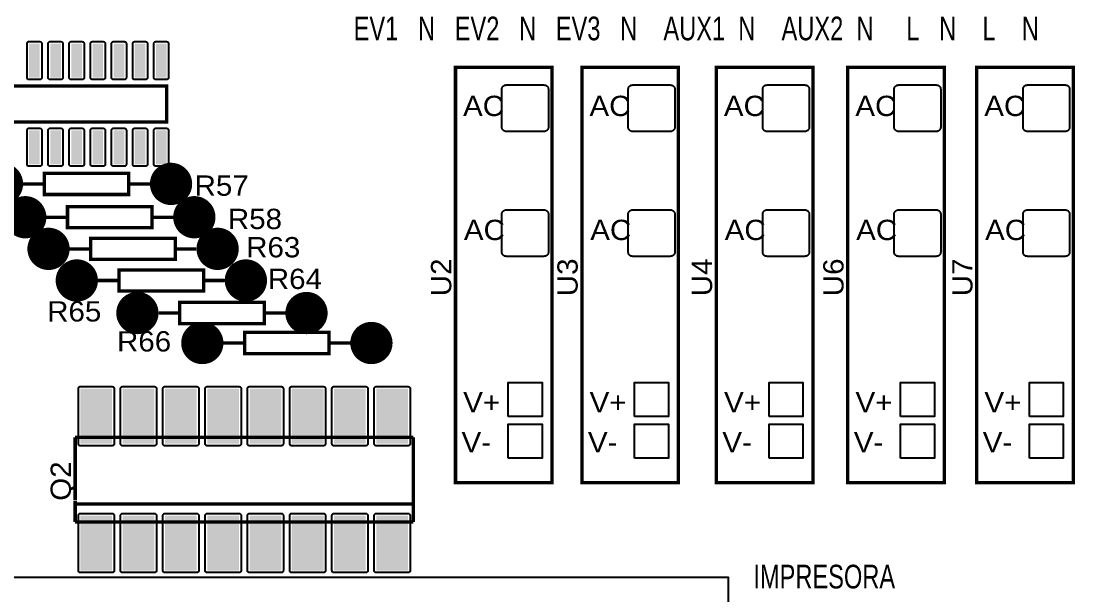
# Model space of a CAD drawing. Header units: inches. Extents: x 18.7 to 39.4, y 4.3 to 20.5.
# Drawn here: x 26.794 to 30.085, y 12.156 to 13.948 of the extents above; entities that cross this region are included whole.
import ezdxf

# ---------------------------------------------------------------- set-up
doc = ezdxf.new("R2010")
doc.units = ezdxf.units.IN
doc.header["$MEASUREMENT"] = 0
doc.styles.get("Standard").update_dxf_attribs({"font": 'arial.ttf'})

# ---------------------------------------------------------------- blocks, each defined once
blk = doc.blocks.new('RPAD')
blk.add_trace([(-0.5, -0.5), (-0.5, 0.5), (0.5, -0.5), (0.5, 0.5)])
blk = doc.blocks.new('EPAD')
at = {"const_width": 0.5}
blk.add_lwpolyline([(-0.25, 0, 1), (0.25, 0, 1)], format="xyb", close=True, dxfattribs=at)
blk = doc.blocks.new('NextionControlV4')
for points in [[(44.5568, 16.2564), (44.5818, 16.2564), (44.5828, 16.2563), (44.5837, 16.256), (44.5846, 16.2555), (44.5853, 16.2549), (44.5859, 16.2542), (44.5864, 16.2533), (44.5867, 16.2524), (44.5868, 16.2514), (44.5868, 16.1714), (44.5867, 16.1704), (44.5864, 16.1694), (44.5859, 16.1686), (44.5853, 16.1678), (44.5846, 16.1672), (44.5837, 16.1668), (44.5828, 16.1665), (44.5818, 16.1664), (44.5568, 16.1664), (44.5557, 16.1665), (44.5548, 16.1668), (44.5539, 16.1672), (44.5532, 16.1678), (44.5526, 16.1686), (44.5522, 16.1694), (44.5519, 16.1704), (44.5518, 16.1714), (44.5518, 16.2514), (44.5519, 16.2524), (44.5522, 16.2533), (44.5526, 16.2542), (44.5532, 16.2549), (44.5539, 16.2555), (44.5548, 16.256), (44.5557, 16.2563), (44.5568, 16.2564)], [(44.6068, 16.2564), (44.6318, 16.2564), (44.6328, 16.2563), (44.6337, 16.256), (44.6346, 16.2555), (44.6353, 16.2549), (44.6359, 16.2542), (44.6364, 16.2533), (44.6367, 16.2524), (44.6368, 16.2514), (44.6368, 16.1714), (44.6367, 16.1704), (44.6364, 16.1694), (44.6359, 16.1686), (44.6353, 16.1678), (44.6346, 16.1672), (44.6337, 16.1668), (44.6328, 16.1665), (44.6318, 16.1664), (44.6068, 16.1664), (44.6057, 16.1665), (44.6048, 16.1668), (44.6039, 16.1672), (44.6032, 16.1678), (44.6026, 16.1686), (44.6022, 16.1694), (44.6019, 16.1704), (44.6018, 16.1714), (44.6018, 16.2514), (44.6019, 16.2524), (44.6022, 16.2533), (44.6026, 16.2542), (44.6032, 16.2549), (44.6039, 16.2555), (44.6048, 16.256), (44.6057, 16.2563), (44.6068, 16.2564)], [(44.6568, 16.2564), (44.6818, 16.2564), (44.6828, 16.2563), (44.6837, 16.256), (44.6846, 16.2555), (44.6853, 16.2549), (44.6859, 16.2542), (44.6864, 16.2533), (44.6867, 16.2524), (44.6868, 16.2514), (44.6868, 16.1714), (44.6867, 16.1704), (44.6864, 16.1694), (44.6859, 16.1686), (44.6853, 16.1678), (44.6846, 16.1672), (44.6837, 16.1668), (44.6828, 16.1665), (44.6818, 16.1664), (44.6568, 16.1664), (44.6557, 16.1665), (44.6548, 16.1668), (44.6539, 16.1672), (44.6532, 16.1678), (44.6526, 16.1686), (44.6522, 16.1694), (44.6519, 16.1704), (44.6518, 16.1714), (44.6518, 16.2514), (44.6519, 16.2524), (44.6522, 16.2533), (44.6526, 16.2542), (44.6532, 16.2549), (44.6539, 16.2555), (44.6548, 16.256), (44.6557, 16.2563), (44.6568, 16.2564)], [(44.7068, 16.2564), (44.7318, 16.2564), (44.7328, 16.2563), (44.7337, 16.256), (44.7346, 16.2555), (44.7353, 16.2549), (44.7359, 16.2542), (44.7364, 16.2533), (44.7367, 16.2524), (44.7368, 16.2514), (44.7368, 16.1714), (44.7367, 16.1704), (44.7364, 16.1694), (44.7359, 16.1686), (44.7353, 16.1678), (44.7346, 16.1672), (44.7337, 16.1668), (44.7328, 16.1665), (44.7318, 16.1664), (44.7068, 16.1664), (44.7057, 16.1665), (44.7048, 16.1668), (44.7039, 16.1672), (44.7032, 16.1678), (44.7026, 16.1686), (44.7022, 16.1694), (44.7019, 16.1704), (44.7018, 16.1714), (44.7018, 16.2514), (44.7019, 16.2524), (44.7022, 16.2533), (44.7026, 16.2542), (44.7032, 16.2549), (44.7039, 16.2555), (44.7048, 16.256), (44.7057, 16.2563), (44.7068, 16.2564)], [(44.7568, 16.2564), (44.7818, 16.2564), (44.7828, 16.2563), (44.7837, 16.256), (44.7846, 16.2555), (44.7853, 16.2549), (44.7859, 16.2542), (44.7864, 16.2533), (44.7867, 16.2524), (44.7868, 16.2514), (44.7868, 16.1714), (44.7867, 16.1704), (44.7864, 16.1694), (44.7859, 16.1686), (44.7853, 16.1678), (44.7846, 16.1672), (44.7837, 16.1668), (44.7828, 16.1665), (44.7818, 16.1664), (44.7568, 16.1664), (44.7557, 16.1665), (44.7548, 16.1668), (44.7539, 16.1672), (44.7532, 16.1678), (44.7526, 16.1686), (44.7522, 16.1694), (44.7519, 16.1704), (44.7518, 16.1714), (44.7518, 16.2514), (44.7519, 16.2524), (44.7522, 16.2533), (44.7526, 16.2542), (44.7532, 16.2549), (44.7539, 16.2555), (44.7548, 16.256), (44.7557, 16.2563), (44.7568, 16.2564)], [(44.8068, 16.2564), (44.8318, 16.2564), (44.8328, 16.2563), (44.8337, 16.256), (44.8346, 16.2555), (44.8353, 16.2549), (44.8359, 16.2542), (44.8364, 16.2533), (44.8367, 16.2524), (44.8368, 16.2514), (44.8368, 16.1714), (44.8367, 16.1704), (44.8364, 16.1694), (44.8359, 16.1686), (44.8353, 16.1678), (44.8346, 16.1672), (44.8337, 16.1668), (44.8328, 16.1665), (44.8318, 16.1664), (44.8068, 16.1664), (44.8057, 16.1665), (44.8048, 16.1668), (44.8039, 16.1672), (44.8032, 16.1678), (44.8026, 16.1686), (44.8022, 16.1694), (44.8019, 16.1704), (44.8018, 16.1714), (44.8018, 16.2514), (44.8019, 16.2524), (44.8022, 16.2533), (44.8026, 16.2542), (44.8032, 16.2549), (44.8039, 16.2555), (44.8048, 16.256), (44.8057, 16.2563), (44.8068, 16.2564)], [(44.8568, 16.2564), (44.8818, 16.2564), (44.8828, 16.2563), (44.8837, 16.256), (44.8846, 16.2555), (44.8853, 16.2549), (44.8859, 16.2542), (44.8864, 16.2533), (44.8867, 16.2524), (44.8868, 16.2514), (44.8868, 16.1714), (44.8867, 16.1704), (44.8864, 16.1694), (44.8859, 16.1686), (44.8853, 16.1678), (44.8846, 16.1672), (44.8837, 16.1668), (44.8828, 16.1665), (44.8818, 16.1664), (44.8568, 16.1664), (44.8557, 16.1665), (44.8548, 16.1668), (44.8539, 16.1672), (44.8532, 16.1678), (44.8526, 16.1686), (44.8522, 16.1694), (44.8519, 16.1704), (44.8518, 16.1714), (44.8518, 16.2514), (44.8519, 16.2524), (44.8522, 16.2533), (44.8526, 16.2542), (44.8532, 16.2549), (44.8539, 16.2555), (44.8548, 16.256), (44.8557, 16.2563), (44.8568, 16.2564)], [(45.6752, 16.0538), (45.6752, 16.1438), (45.6752, 16.1448), (45.6754, 16.1458), (45.6756, 16.1468), (45.6759, 16.1477), (45.6763, 16.1486), (45.6768, 16.1494), (45.6774, 16.1502), (45.678, 16.1509), (45.6788, 16.1515), (45.6795, 16.1521), (45.6803, 16.1526), (45.6812, 16.153), (45.6821, 16.1533), (45.6831, 16.1536), (45.6841, 16.1537), (45.6852, 16.1538), (45.7752, 16.1538), (45.7762, 16.1537), (45.7772, 16.1536), (45.7782, 16.1533), (45.7791, 16.153), (45.78, 16.1526), (45.7808, 16.1521), (45.7816, 16.1515), (45.7823, 16.1509), (45.7829, 16.1502), (45.7835, 16.1494), (45.784, 16.1486), (45.7844, 16.1477), (45.7847, 16.1468), (45.785, 16.1458), (45.7851, 16.1448), (45.7852, 16.1438), (45.7852, 16.0538), (45.7851, 16.0527), (45.785, 16.0517), (45.7847, 16.0508), (45.7844, 16.0499), (45.784, 16.049), (45.7835, 16.0482), (45.7829, 16.0474), (45.7823, 16.0467), (45.7816, 16.046), (45.7808, 16.0455), (45.78, 16.045), (45.7791, 16.0446), (45.7782, 16.0442), (45.7772, 16.044), (45.7762, 16.0438), (45.7752, 16.0438), (45.6852, 16.0438), (45.6841, 16.0438), (45.6831, 16.044), (45.6821, 16.0442), (45.6812, 16.0446), (45.6803, 16.045), (45.6795, 16.0455), (45.6788, 16.046), (45.678, 16.0467), (45.6774, 16.0474), (45.6768, 16.0482), (45.6763, 16.049), (45.6759, 16.0499), (45.6756, 16.0508), (45.6754, 16.0517), (45.6752, 16.0527), (45.6752, 16.0538)], [(45.9742, 16.0538), (45.9742, 16.1438), (45.9742, 16.1448), (45.9744, 16.1458), (45.9746, 16.1468), (45.9749, 16.1477), (45.9753, 16.1486), (45.9758, 16.1494), (45.9764, 16.1502), (45.977, 16.1509), (45.9778, 16.1515), (45.9785, 16.1521), (45.9793, 16.1526), (45.9802, 16.153), (45.9811, 16.1533), (45.9821, 16.1536), (45.9831, 16.1537), (45.9842, 16.1538), (46.0742, 16.1538), (46.0752, 16.1537), (46.0762, 16.1536), (46.0772, 16.1533), (46.0781, 16.153), (46.079, 16.1526), (46.0798, 16.1521), (46.0806, 16.1515), (46.0813, 16.1509), (46.0819, 16.1502), (46.0825, 16.1494), (46.083, 16.1486), (46.0834, 16.1477), (46.0837, 16.1468), (46.084, 16.1458), (46.0841, 16.1448), (46.0842, 16.1438), (46.0842, 16.0538), (46.0841, 16.0527), (46.084, 16.0517), (46.0837, 16.0508), (46.0834, 16.0499), (46.083, 16.049), (46.0825, 16.0482), (46.0819, 16.0474), (46.0813, 16.0467), (46.0806, 16.046), (46.0798, 16.0455), (46.079, 16.045), (46.0781, 16.0446), (46.0772, 16.0442), (46.0762, 16.044), (46.0752, 16.0438), (46.0742, 16.0438), (45.9842, 16.0438), (45.9831, 16.0438), (45.9821, 16.044), (45.9811, 16.0442), (45.9802, 16.0446), (45.9793, 16.045), (45.9785, 16.0455), (45.9778, 16.046), (45.977, 16.0467), (45.9764, 16.0474), (45.9758, 16.0482), (45.9753, 16.049), (45.9749, 16.0499), (45.9746, 16.0508), (45.9744, 16.0517), (45.9742, 16.0527), (45.9742, 16.0538)], [(46.2922, 16.0538), (46.2922, 16.1438), (46.2922, 16.1448), (46.2924, 16.1458), (46.2926, 16.1468), (46.2929, 16.1477), (46.2933, 16.1486), (46.2938, 16.1494), (46.2944, 16.1502), (46.295, 16.1509), (46.2958, 16.1515), (46.2965, 16.1521), (46.2973, 16.1526), (46.2982, 16.153), (46.2991, 16.1533), (46.3001, 16.1536), (46.3011, 16.1537), (46.3022, 16.1538), (46.3922, 16.1538), (46.3932, 16.1537), (46.3942, 16.1536), (46.3952, 16.1533), (46.3961, 16.153), (46.397, 16.1526), (46.3978, 16.1521), (46.3986, 16.1515), (46.3993, 16.1509), (46.3999, 16.1502), (46.4005, 16.1494), (46.401, 16.1486), (46.4014, 16.1477), (46.4017, 16.1468), (46.402, 16.1458), (46.4021, 16.1448), (46.4022, 16.1438), (46.4022, 16.0538), (46.4021, 16.0527), (46.402, 16.0517), (46.4017, 16.0508), (46.4014, 16.0499), (46.401, 16.049), (46.4005, 16.0482), (46.3999, 16.0474), (46.3993, 16.0467), (46.3986, 16.046), (46.3978, 16.0455), (46.397, 16.045), (46.3961, 16.0446), (46.3952, 16.0442), (46.3942, 16.044), (46.3932, 16.0438), (46.3922, 16.0438), (46.3022, 16.0438), (46.3011, 16.0438), (46.3001, 16.044), (46.2991, 16.0442), (46.2982, 16.0446), (46.2973, 16.045), (46.2965, 16.0455), (46.2958, 16.046), (46.295, 16.0467), (46.2944, 16.0474), (46.2938, 16.0482), (46.2933, 16.049), (46.2929, 16.0499), (46.2926, 16.0508), (46.2924, 16.0517), (46.2922, 16.0527), (46.2922, 16.0538)], [(46.6032, 16.0538), (46.6032, 16.1438), (46.6032, 16.1448), (46.6034, 16.1458), (46.6036, 16.1468), (46.6039, 16.1477), (46.6043, 16.1486), (46.6048, 16.1494), (46.6054, 16.1502), (46.606, 16.1509), (46.6068, 16.1515), (46.6075, 16.1521), (46.6083, 16.1526), (46.6092, 16.153), (46.6101, 16.1533), (46.6111, 16.1536), (46.6121, 16.1537), (46.6132, 16.1538), (46.7032, 16.1538), (46.7042, 16.1537), (46.7052, 16.1536), (46.7062, 16.1533), (46.7071, 16.153), (46.708, 16.1526), (46.7088, 16.1521), (46.7096, 16.1515), (46.7103, 16.1509), (46.7109, 16.1502), (46.7115, 16.1494), (46.712, 16.1486), (46.7124, 16.1477), (46.7127, 16.1468), (46.713, 16.1458), (46.7131, 16.1448), (46.7132, 16.1438), (46.7132, 16.0538), (46.7131, 16.0527), (46.713, 16.0517), (46.7127, 16.0508), (46.7124, 16.0499), (46.712, 16.049), (46.7115, 16.0482), (46.7109, 16.0474), (46.7103, 16.0467), (46.7096, 16.046), (46.7088, 16.0455), (46.708, 16.045), (46.7071, 16.0446), (46.7062, 16.0442), (46.7052, 16.044), (46.7042, 16.0438), (46.7032, 16.0438), (46.6132, 16.0438), (46.6121, 16.0438), (46.6111, 16.044), (46.6101, 16.0442), (46.6092, 16.0446), (46.6083, 16.045), (46.6075, 16.0455), (46.6068, 16.046), (46.606, 16.0467), (46.6054, 16.0474), (46.6048, 16.0482), (46.6043, 16.049), (46.6039, 16.0499), (46.6036, 16.0508), (46.6034, 16.0517), (46.6032, 16.0527), (46.6032, 16.0538)], [(46.9082, 16.0538), (46.9082, 16.1438), (46.9082, 16.1448), (46.9084, 16.1458), (46.9086, 16.1468), (46.9089, 16.1477), (46.9093, 16.1486), (46.9098, 16.1494), (46.9104, 16.1502), (46.911, 16.1509), (46.9118, 16.1515), (46.9125, 16.1521), (46.9133, 16.1526), (46.9142, 16.153), (46.9151, 16.1533), (46.9161, 16.1536), (46.9171, 16.1537), (46.9182, 16.1538), (47.0082, 16.1538), (47.0092, 16.1537), (47.0102, 16.1536), (47.0112, 16.1533), (47.0121, 16.153), (47.013, 16.1526), (47.0138, 16.1521), (47.0146, 16.1515), (47.0153, 16.1509), (47.0159, 16.1502), (47.0165, 16.1494), (47.017, 16.1486), (47.0174, 16.1477), (47.0177, 16.1468), (47.018, 16.1458), (47.0181, 16.1448), (47.0182, 16.1438), (47.0182, 16.0538), (47.0181, 16.0527), (47.018, 16.0517), (47.0177, 16.0508), (47.0174, 16.0499), (47.017, 16.049), (47.0165, 16.0482), (47.0159, 16.0474), (47.0153, 16.0467), (47.0146, 16.046), (47.0138, 16.0455), (47.013, 16.045), (47.0121, 16.0446), (47.0112, 16.0442), (47.0102, 16.044), (47.0092, 16.0438), (47.0082, 16.0438), (46.9182, 16.0438), (46.9171, 16.0438), (46.9161, 16.044), (46.9151, 16.0442), (46.9142, 16.0446), (46.9133, 16.045), (46.9125, 16.0455), (46.9118, 16.046), (46.911, 16.0467), (46.9104, 16.0474), (46.9098, 16.0482), (46.9093, 16.049), (46.9089, 16.0499), (46.9086, 16.0508), (46.9084, 16.0517), (46.9082, 16.0527), (46.9082, 16.0538)], [(44.5818, 15.9614), (44.5568, 15.9614), (44.5557, 15.9615), (44.5548, 15.9618), (44.5539, 15.9622), (44.5532, 15.9628), (44.5526, 15.9636), (44.5522, 15.9644), (44.5519, 15.9654), (44.5518, 15.9664), (44.5518, 16.0464), (44.5519, 16.0474), (44.5522, 16.0483), (44.5526, 16.0492), (44.5532, 16.0499), (44.5539, 16.0505), (44.5548, 16.051), (44.5557, 16.0513), (44.5568, 16.0514), (44.5818, 16.0514), (44.5828, 16.0513), (44.5837, 16.051), (44.5846, 16.0505), (44.5853, 16.0499), (44.5859, 16.0492), (44.5864, 16.0483), (44.5867, 16.0474), (44.5868, 16.0464), (44.5868, 15.9664), (44.5867, 15.9654), (44.5864, 15.9644), (44.5859, 15.9636), (44.5853, 15.9628), (44.5846, 15.9622), (44.5837, 15.9618), (44.5828, 15.9615), (44.5818, 15.9614)], [(44.6318, 15.9614), (44.6068, 15.9614), (44.6057, 15.9615), (44.6048, 15.9618), (44.6039, 15.9622), (44.6032, 15.9628), (44.6026, 15.9636), (44.6022, 15.9644), (44.6019, 15.9654), (44.6018, 15.9664), (44.6018, 16.0464), (44.6019, 16.0474), (44.6022, 16.0483), (44.6026, 16.0492), (44.6032, 16.0499), (44.6039, 16.0505), (44.6048, 16.051), (44.6057, 16.0513), (44.6068, 16.0514), (44.6318, 16.0514), (44.6328, 16.0513), (44.6337, 16.051), (44.6346, 16.0505), (44.6353, 16.0499), (44.6359, 16.0492), (44.6364, 16.0483), (44.6367, 16.0474), (44.6368, 16.0464), (44.6368, 15.9664), (44.6367, 15.9654), (44.6364, 15.9644), (44.6359, 15.9636), (44.6353, 15.9628), (44.6346, 15.9622), (44.6337, 15.9618), (44.6328, 15.9615), (44.6318, 15.9614)], [(44.6818, 15.9614), (44.6568, 15.9614), (44.6557, 15.9615), (44.6548, 15.9618), (44.6539, 15.9622), (44.6532, 15.9628), (44.6526, 15.9636), (44.6522, 15.9644), (44.6519, 15.9654), (44.6518, 15.9664), (44.6518, 16.0464), (44.6519, 16.0474), (44.6522, 16.0483), (44.6526, 16.0492), (44.6532, 16.0499), (44.6539, 16.0505), (44.6548, 16.051), (44.6557, 16.0513), (44.6568, 16.0514), (44.6818, 16.0514), (44.6828, 16.0513), (44.6837, 16.051), (44.6846, 16.0505), (44.6853, 16.0499), (44.6859, 16.0492), (44.6864, 16.0483), (44.6867, 16.0474), (44.6868, 16.0464), (44.6868, 15.9664), (44.6867, 15.9654), (44.6864, 15.9644), (44.6859, 15.9636), (44.6853, 15.9628), (44.6846, 15.9622), (44.6837, 15.9618), (44.6828, 15.9615), (44.6818, 15.9614)], [(44.7318, 15.9614), (44.7068, 15.9614), (44.7057, 15.9615), (44.7048, 15.9618), (44.7039, 15.9622), (44.7032, 15.9628), (44.7026, 15.9636), (44.7022, 15.9644), (44.7019, 15.9654), (44.7018, 15.9664), (44.7018, 16.0464), (44.7019, 16.0474), (44.7022, 16.0483), (44.7026, 16.0492), (44.7032, 16.0499), (44.7039, 16.0505), (44.7048, 16.051), (44.7057, 16.0513), (44.7068, 16.0514), (44.7318, 16.0514), (44.7328, 16.0513), (44.7337, 16.051), (44.7346, 16.0505), (44.7353, 16.0499), (44.7359, 16.0492), (44.7364, 16.0483), (44.7367, 16.0474), (44.7368, 16.0464), (44.7368, 15.9664), (44.7367, 15.9654), (44.7364, 15.9644), (44.7359, 15.9636), (44.7353, 15.9628), (44.7346, 15.9622), (44.7337, 15.9618), (44.7328, 15.9615), (44.7318, 15.9614)], [(44.7818, 15.9614), (44.7568, 15.9614), (44.7557, 15.9615), (44.7548, 15.9618), (44.7539, 15.9622), (44.7532, 15.9628), (44.7526, 15.9636), (44.7522, 15.9644), (44.7519, 15.9654), (44.7518, 15.9664), (44.7518, 16.0464), (44.7519, 16.0474), (44.7522, 16.0483), (44.7526, 16.0492), (44.7532, 16.0499), (44.7539, 16.0505), (44.7548, 16.051), (44.7557, 16.0513), (44.7568, 16.0514), (44.7818, 16.0514), (44.7828, 16.0513), (44.7837, 16.051), (44.7846, 16.0505), (44.7853, 16.0499), (44.7859, 16.0492), (44.7864, 16.0483), (44.7867, 16.0474), (44.7868, 16.0464), (44.7868, 15.9664), (44.7867, 15.9654), (44.7864, 15.9644), (44.7859, 15.9636), (44.7853, 15.9628), (44.7846, 15.9622), (44.7837, 15.9618), (44.7828, 15.9615), (44.7818, 15.9614)], [(44.8318, 15.9614), (44.8068, 15.9614), (44.8057, 15.9615), (44.8048, 15.9618), (44.8039, 15.9622), (44.8032, 15.9628), (44.8026, 15.9636), (44.8022, 15.9644), (44.8019, 15.9654), (44.8018, 15.9664), (44.8018, 16.0464), (44.8019, 16.0474), (44.8022, 16.0483), (44.8026, 16.0492), (44.8032, 16.0499), (44.8039, 16.0505), (44.8048, 16.051), (44.8057, 16.0513), (44.8068, 16.0514), (44.8318, 16.0514), (44.8328, 16.0513), (44.8337, 16.051), (44.8346, 16.0505), (44.8353, 16.0499), (44.8359, 16.0492), (44.8364, 16.0483), (44.8367, 16.0474), (44.8368, 16.0464), (44.8368, 15.9664), (44.8367, 15.9654), (44.8364, 15.9644), (44.8359, 15.9636), (44.8353, 15.9628), (44.8346, 15.9622), (44.8337, 15.9618), (44.8328, 15.9615), (44.8318, 15.9614)], [(44.8818, 15.9614), (44.8568, 15.9614), (44.8557, 15.9615), (44.8548, 15.9618), (44.8539, 15.9622), (44.8532, 15.9628), (44.8526, 15.9636), (44.8522, 15.9644), (44.8519, 15.9654), (44.8518, 15.9664), (44.8518, 16.0464), (44.8519, 16.0474), (44.8522, 16.0483), (44.8526, 16.0492), (44.8532, 16.0499), (44.8539, 16.0505), (44.8548, 16.051), (44.8557, 16.0513), (44.8568, 16.0514), (44.8818, 16.0514), (44.8828, 16.0513), (44.8837, 16.051), (44.8846, 16.0505), (44.8853, 16.0499), (44.8859, 16.0492), (44.8864, 16.0483), (44.8867, 16.0474), (44.8868, 16.0464), (44.8868, 15.9664), (44.8867, 15.9654), (44.8864, 15.9644), (44.8859, 15.9636), (44.8853, 15.9628), (44.8846, 15.9622), (44.8837, 15.9618), (44.8828, 15.9615), (44.8818, 15.9614)], [(45.6752, 15.7585), (45.6752, 15.8485), (45.6752, 15.8496), (45.6754, 15.8506), (45.6756, 15.8515), (45.6759, 15.8524), (45.6763, 15.8533), (45.6768, 15.8541), (45.6774, 15.8549), (45.678, 15.8556), (45.6788, 15.8563), (45.6795, 15.8568), (45.6803, 15.8573), (45.6812, 15.8577), (45.6821, 15.8581), (45.6831, 15.8583), (45.6841, 15.8585), (45.6852, 15.8585), (45.7752, 15.8585), (45.7762, 15.8585), (45.7772, 15.8583), (45.7782, 15.8581), (45.7791, 15.8577), (45.78, 15.8573), (45.7808, 15.8568), (45.7816, 15.8563), (45.7823, 15.8556), (45.7829, 15.8549), (45.7835, 15.8541), (45.784, 15.8533), (45.7844, 15.8524), (45.7847, 15.8515), (45.785, 15.8506), (45.7851, 15.8496), (45.7852, 15.8485), (45.7852, 15.7585), (45.7851, 15.7575), (45.785, 15.7565), (45.7847, 15.7555), (45.7844, 15.7546), (45.784, 15.7537), (45.7835, 15.7529), (45.7829, 15.7521), (45.7823, 15.7514), (45.7816, 15.7508), (45.7808, 15.7502), (45.78, 15.7497), (45.7791, 15.7493), (45.7782, 15.749), (45.7772, 15.7487), (45.7762, 15.7486), (45.7752, 15.7485), (45.6852, 15.7485), (45.6841, 15.7486), (45.6831, 15.7487), (45.6821, 15.749), (45.6812, 15.7493), (45.6803, 15.7497), (45.6795, 15.7502), (45.6788, 15.7508), (45.678, 15.7514), (45.6774, 15.7521), (45.6768, 15.7529), (45.6763, 15.7537), (45.6759, 15.7546), (45.6756, 15.7555), (45.6754, 15.7565), (45.6752, 15.7575), (45.6752, 15.7585)], [(45.9742, 15.7585), (45.9742, 15.8485), (45.9742, 15.8496), (45.9744, 15.8506), (45.9746, 15.8515), (45.9749, 15.8524), (45.9753, 15.8533), (45.9758, 15.8541), (45.9764, 15.8549), (45.977, 15.8556), (45.9778, 15.8563), (45.9785, 15.8568), (45.9793, 15.8573), (45.9802, 15.8577), (45.9811, 15.8581), (45.9821, 15.8583), (45.9831, 15.8585), (45.9842, 15.8585), (46.0742, 15.8585), (46.0752, 15.8585), (46.0762, 15.8583), (46.0772, 15.8581), (46.0781, 15.8577), (46.079, 15.8573), (46.0798, 15.8568), (46.0806, 15.8563), (46.0813, 15.8556), (46.0819, 15.8549), (46.0825, 15.8541), (46.083, 15.8533), (46.0834, 15.8524), (46.0837, 15.8515), (46.084, 15.8506), (46.0841, 15.8496), (46.0842, 15.8485), (46.0842, 15.7585), (46.0841, 15.7575), (46.084, 15.7565), (46.0837, 15.7555), (46.0834, 15.7546), (46.083, 15.7537), (46.0825, 15.7529), (46.0819, 15.7521), (46.0813, 15.7514), (46.0806, 15.7508), (46.0798, 15.7502), (46.079, 15.7497), (46.0781, 15.7493), (46.0772, 15.749), (46.0762, 15.7487), (46.0752, 15.7486), (46.0742, 15.7485), (45.9842, 15.7485), (45.9831, 15.7486), (45.9821, 15.7487), (45.9811, 15.749), (45.9802, 15.7493), (45.9793, 15.7497), (45.9785, 15.7502), (45.9778, 15.7508), (45.977, 15.7514), (45.9764, 15.7521), (45.9758, 15.7529), (45.9753, 15.7537), (45.9749, 15.7546), (45.9746, 15.7555), (45.9744, 15.7565), (45.9742, 15.7575), (45.9742, 15.7585)], [(46.2922, 15.7585), (46.2922, 15.8485), (46.2922, 15.8496), (46.2924, 15.8506), (46.2926, 15.8515), (46.2929, 15.8524), (46.2933, 15.8533), (46.2938, 15.8541), (46.2944, 15.8549), (46.295, 15.8556), (46.2958, 15.8563), (46.2965, 15.8568), (46.2973, 15.8573), (46.2982, 15.8577), (46.2991, 15.8581), (46.3001, 15.8583), (46.3011, 15.8585), (46.3022, 15.8585), (46.3922, 15.8585), (46.3932, 15.8585), (46.3942, 15.8583), (46.3952, 15.8581), (46.3961, 15.8577), (46.397, 15.8573), (46.3978, 15.8568), (46.3986, 15.8563), (46.3993, 15.8556), (46.3999, 15.8549), (46.4005, 15.8541), (46.401, 15.8533), (46.4014, 15.8524), (46.4017, 15.8515), (46.402, 15.8506), (46.4021, 15.8496), (46.4022, 15.8485), (46.4022, 15.7585), (46.4021, 15.7575), (46.402, 15.7565), (46.4017, 15.7555), (46.4014, 15.7546), (46.401, 15.7537), (46.4005, 15.7529), (46.3999, 15.7521), (46.3993, 15.7514), (46.3986, 15.7508), (46.3978, 15.7502), (46.397, 15.7497), (46.3961, 15.7493), (46.3952, 15.749), (46.3942, 15.7487), (46.3932, 15.7486), (46.3922, 15.7485), (46.3022, 15.7485), (46.3011, 15.7486), (46.3001, 15.7487), (46.2991, 15.749), (46.2982, 15.7493), (46.2973, 15.7497), (46.2965, 15.7502), (46.2958, 15.7508), (46.295, 15.7514), (46.2944, 15.7521), (46.2938, 15.7529), (46.2933, 15.7537), (46.2929, 15.7546), (46.2926, 15.7555), (46.2924, 15.7565), (46.2922, 15.7575), (46.2922, 15.7585)], [(46.6032, 15.7585), (46.6032, 15.8485), (46.6032, 15.8496), (46.6034, 15.8506), (46.6036, 15.8515), (46.6039, 15.8524), (46.6043, 15.8533), (46.6048, 15.8541), (46.6054, 15.8549), (46.606, 15.8556), (46.6068, 15.8563), (46.6075, 15.8568), (46.6083, 15.8573), (46.6092, 15.8577), (46.6101, 15.8581), (46.6111, 15.8583), (46.6121, 15.8585), (46.6132, 15.8585), (46.7032, 15.8585), (46.7042, 15.8585), (46.7052, 15.8583), (46.7062, 15.8581), (46.7071, 15.8577), (46.708, 15.8573), (46.7088, 15.8568), (46.7096, 15.8563), (46.7103, 15.8556), (46.7109, 15.8549), (46.7115, 15.8541), (46.712, 15.8533), (46.7124, 15.8524), (46.7127, 15.8515), (46.713, 15.8506), (46.7131, 15.8496), (46.7132, 15.8485), (46.7132, 15.7585), (46.7131, 15.7575), (46.713, 15.7565), (46.7127, 15.7555), (46.7124, 15.7546), (46.712, 15.7537), (46.7115, 15.7529), (46.7109, 15.7521), (46.7103, 15.7514), (46.7096, 15.7508), (46.7088, 15.7502), (46.708, 15.7497), (46.7071, 15.7493), (46.7062, 15.749), (46.7052, 15.7487), (46.7042, 15.7486), (46.7032, 15.7485), (46.6132, 15.7485), (46.6121, 15.7486), (46.6111, 15.7487), (46.6101, 15.749), (46.6092, 15.7493), (46.6083, 15.7497), (46.6075, 15.7502), (46.6068, 15.7508), (46.606, 15.7514), (46.6054, 15.7521), (46.6048, 15.7529), (46.6043, 15.7537), (46.6039, 15.7546), (46.6036, 15.7555), (46.6034, 15.7565), (46.6032, 15.7575), (46.6032, 15.7585)], [(46.9082, 15.7585), (46.9082, 15.8485), (46.9082, 15.8496), (46.9084, 15.8506), (46.9086, 15.8515), (46.9089, 15.8524), (46.9093, 15.8533), (46.9098, 15.8541), (46.9104, 15.8549), (46.911, 15.8556), (46.9118, 15.8563), (46.9125, 15.8568), (46.9133, 15.8573), (46.9142, 15.8577), (46.9151, 15.8581), (46.9161, 15.8583), (46.9171, 15.8585), (46.9182, 15.8585), (47.0082, 15.8585), (47.0092, 15.8585), (47.0102, 15.8583), (47.0112, 15.8581), (47.0121, 15.8577), (47.013, 15.8573), (47.0138, 15.8568), (47.0146, 15.8563), (47.0153, 15.8556), (47.0159, 15.8549), (47.0165, 15.8541), (47.017, 15.8533), (47.0174, 15.8524), (47.0177, 15.8515), (47.018, 15.8506), (47.0181, 15.8496), (47.0182, 15.8485), (47.0182, 15.7585), (47.0181, 15.7575), (47.018, 15.7565), (47.0177, 15.7555), (47.0174, 15.7546), (47.017, 15.7537), (47.0165, 15.7529), (47.0159, 15.7521), (47.0153, 15.7514), (47.0146, 15.7508), (47.0138, 15.7502), (47.013, 15.7497), (47.0121, 15.7493), (47.0112, 15.749), (47.0102, 15.7487), (47.0092, 15.7486), (47.0082, 15.7485), (46.9182, 15.7485), (46.9171, 15.7486), (46.9161, 15.7487), (46.9151, 15.749), (46.9142, 15.7493), (46.9133, 15.7497), (46.9125, 15.7502), (46.9118, 15.7508), (46.911, 15.7514), (46.9104, 15.7521), (46.9098, 15.7529), (46.9093, 15.7537), (46.9089, 15.7546), (46.9086, 15.7555), (46.9084, 15.7565), (46.9082, 15.7575), (46.9082, 15.7585)], [(44.6782, 15.4404), (44.7532, 15.4404), (44.7542, 15.4403), (44.7551, 15.44), (44.756, 15.4396), (44.7567, 15.439), (44.7573, 15.4383), (44.7578, 15.4374), (44.7581, 15.4365), (44.7582, 15.4354), (44.7582, 15.3054), (44.7581, 15.3044), (44.7578, 15.3035), (44.7573, 15.3026), (44.7567, 15.3019), (44.756, 15.3013), (44.7551, 15.3008), (44.7542, 15.3005), (44.7532, 15.3004), (44.6782, 15.3004), (44.6771, 15.3005), (44.6762, 15.3008), (44.6753, 15.3013), (44.6746, 15.3019), (44.674, 15.3026), (44.6735, 15.3035), (44.6733, 15.3044), (44.6732, 15.3054), (44.6732, 15.4354), (44.6733, 15.4365), (44.6735, 15.4374), (44.674, 15.4383), (44.6746, 15.439), (44.6753, 15.4396), (44.6762, 15.44), (44.6771, 15.4403), (44.6782, 15.4404)], [(44.7782, 15.4404), (44.8532, 15.4404), (44.8542, 15.4403), (44.8551, 15.44), (44.856, 15.4396), (44.8567, 15.439), (44.8573, 15.4383), (44.8578, 15.4374), (44.8581, 15.4365), (44.8582, 15.4354), (44.8582, 15.3054), (44.8581, 15.3044), (44.8578, 15.3035), (44.8573, 15.3026), (44.8567, 15.3019), (44.856, 15.3013), (44.8551, 15.3008), (44.8542, 15.3005), (44.8532, 15.3004), (44.7782, 15.3004), (44.7771, 15.3005), (44.7762, 15.3008), (44.7753, 15.3013), (44.7746, 15.3019), (44.774, 15.3026), (44.7735, 15.3035), (44.7733, 15.3044), (44.7732, 15.3054), (44.7732, 15.4354), (44.7733, 15.4365), (44.7735, 15.4374), (44.774, 15.4383), (44.7746, 15.439), (44.7753, 15.4396), (44.7762, 15.44), (44.7771, 15.4403), (44.7782, 15.4404)], [(44.8782, 15.4404), (44.9532, 15.4404), (44.9542, 15.4403), (44.9551, 15.44), (44.956, 15.4396), (44.9567, 15.439), (44.9573, 15.4383), (44.9578, 15.4374), (44.9581, 15.4365), (44.9582, 15.4354), (44.9582, 15.3054), (44.9581, 15.3044), (44.9578, 15.3035), (44.9573, 15.3026), (44.9567, 15.3019), (44.956, 15.3013), (44.9551, 15.3008), (44.9542, 15.3005), (44.9532, 15.3004), (44.8782, 15.3004), (44.8771, 15.3005), (44.8762, 15.3008), (44.8753, 15.3013), (44.8746, 15.3019), (44.874, 15.3026), (44.8735, 15.3035), (44.8733, 15.3044), (44.8732, 15.3054), (44.8732, 15.4354), (44.8733, 15.4365), (44.8735, 15.4374), (44.874, 15.4383), (44.8746, 15.439), (44.8753, 15.4396), (44.8762, 15.44), (44.8771, 15.4403), (44.8782, 15.4404)], [(44.9782, 15.4404), (45.0532, 15.4404), (45.0542, 15.4403), (45.0551, 15.44), (45.056, 15.4396), (45.0567, 15.439), (45.0573, 15.4383), (45.0578, 15.4374), (45.0581, 15.4365), (45.0582, 15.4354), (45.0582, 15.3054), (45.0581, 15.3044), (45.0578, 15.3035), (45.0573, 15.3026), (45.0567, 15.3019), (45.056, 15.3013), (45.0551, 15.3008), (45.0542, 15.3005), (45.0532, 15.3004), (44.9782, 15.3004), (44.9771, 15.3005), (44.9762, 15.3008), (44.9753, 15.3013), (44.9746, 15.3019), (44.974, 15.3026), (44.9735, 15.3035), (44.9733, 15.3044), (44.9732, 15.3054), (44.9732, 15.4354), (44.9733, 15.4365), (44.9735, 15.4374), (44.974, 15.4383), (44.9746, 15.439), (44.9753, 15.4396), (44.9762, 15.44), (44.9771, 15.4403), (44.9782, 15.4404)], [(45.0782, 15.4404), (45.1532, 15.4404), (45.1542, 15.4403), (45.1551, 15.44), (45.156, 15.4396), (45.1567, 15.439), (45.1573, 15.4383), (45.1578, 15.4374), (45.1581, 15.4365), (45.1582, 15.4354), (45.1582, 15.3054), (45.1581, 15.3044), (45.1578, 15.3035), (45.1573, 15.3026), (45.1567, 15.3019), (45.156, 15.3013), (45.1551, 15.3008), (45.1542, 15.3005), (45.1532, 15.3004), (45.0782, 15.3004), (45.0771, 15.3005), (45.0762, 15.3008), (45.0753, 15.3013), (45.0746, 15.3019), (45.074, 15.3026), (45.0735, 15.3035), (45.0733, 15.3044), (45.0732, 15.3054), (45.0732, 15.4354), (45.0733, 15.4365), (45.0735, 15.4374), (45.074, 15.4383), (45.0746, 15.439), (45.0753, 15.4396), (45.0762, 15.44), (45.0771, 15.4403), (45.0782, 15.4404)], [(45.1782, 15.4404), (45.2532, 15.4404), (45.2542, 15.4403), (45.2551, 15.44), (45.256, 15.4396), (45.2567, 15.439), (45.2573, 15.4383), (45.2578, 15.4374), (45.2581, 15.4365), (45.2582, 15.4354), (45.2582, 15.3054), (45.2581, 15.3044), (45.2578, 15.3035), (45.2573, 15.3026), (45.2567, 15.3019), (45.256, 15.3013), (45.2551, 15.3008), (45.2542, 15.3005), (45.2532, 15.3004), (45.1782, 15.3004), (45.1771, 15.3005), (45.1762, 15.3008), (45.1753, 15.3013), (45.1746, 15.3019), (45.174, 15.3026), (45.1735, 15.3035), (45.1733, 15.3044), (45.1732, 15.3054), (45.1732, 15.4354), (45.1733, 15.4365), (45.1735, 15.4374), (45.174, 15.4383), (45.1746, 15.439), (45.1753, 15.4396), (45.1762, 15.44), (45.1771, 15.4403), (45.1782, 15.4404)], [(45.2782, 15.4404), (45.3532, 15.4404), (45.3542, 15.4403), (45.3551, 15.44), (45.356, 15.4396), (45.3567, 15.439), (45.3573, 15.4383), (45.3578, 15.4374), (45.3581, 15.4365), (45.3582, 15.4354), (45.3582, 15.3054), (45.3581, 15.3044), (45.3578, 15.3035), (45.3573, 15.3026), (45.3567, 15.3019), (45.356, 15.3013), (45.3551, 15.3008), (45.3542, 15.3005), (45.3532, 15.3004), (45.2782, 15.3004), (45.2771, 15.3005), (45.2762, 15.3008), (45.2753, 15.3013), (45.2746, 15.3019), (45.274, 15.3026), (45.2735, 15.3035), (45.2733, 15.3044), (45.2732, 15.3054), (45.2732, 15.4354), (45.2733, 15.4365), (45.2735, 15.4374), (45.274, 15.4383), (45.2746, 15.439), (45.2753, 15.4396), (45.2762, 15.44), (45.2771, 15.4403), (45.2782, 15.4404)], [(45.3782, 15.4404), (45.4532, 15.4404), (45.4542, 15.4403), (45.4551, 15.44), (45.456, 15.4396), (45.4567, 15.439), (45.4573, 15.4383), (45.4578, 15.4374), (45.4581, 15.4365), (45.4582, 15.4354), (45.4582, 15.3054), (45.4581, 15.3044), (45.4578, 15.3035), (45.4573, 15.3026), (45.4567, 15.3019), (45.456, 15.3013), (45.4551, 15.3008), (45.4542, 15.3005), (45.4532, 15.3004), (45.3782, 15.3004), (45.3771, 15.3005), (45.3762, 15.3008), (45.3753, 15.3013), (45.3746, 15.3019), (45.374, 15.3026), (45.3735, 15.3035), (45.3733, 15.3044), (45.3732, 15.3054), (45.3732, 15.4354), (45.3733, 15.4365), (45.3735, 15.4374), (45.374, 15.4383), (45.3746, 15.439), (45.3753, 15.4396), (45.3762, 15.44), (45.3771, 15.4403), (45.3782, 15.4404)], [(45.6902, 15.3698), (45.6902, 15.4498), (45.7702, 15.4498), (45.7702, 15.3698), (45.6902, 15.3698)], [(45.9892, 15.3698), (45.9892, 15.4498), (46.0692, 15.4498), (46.0692, 15.3698), (45.9892, 15.3698)], [(46.3072, 15.3698), (46.3072, 15.4498), (46.3872, 15.4498), (46.3872, 15.3698), (46.3072, 15.3698)], [(46.6182, 15.3698), (46.6182, 15.4498), (46.6982, 15.4498), (46.6982, 15.3698), (46.6182, 15.3698)], [(46.9232, 15.3698), (46.9232, 15.4498), (47.0032, 15.4498), (47.0032, 15.3698), (46.9232, 15.3698)], [(45.6902, 15.2714), (45.6902, 15.3514), (45.7702, 15.3514), (45.7702, 15.2714), (45.6902, 15.2714)], [(45.9892, 15.2714), (45.9892, 15.3514), (46.0692, 15.3514), (46.0692, 15.2714), (45.9892, 15.2714)], [(46.3072, 15.2714), (46.3072, 15.3514), (46.3872, 15.3514), (46.3872, 15.2714), (46.3072, 15.2714)], [(46.6182, 15.2714), (46.6182, 15.3514), (46.6982, 15.3514), (46.6982, 15.2714), (46.6182, 15.2714)], [(46.9232, 15.2714), (46.9232, 15.3514), (47.0032, 15.3514), (47.0032, 15.2714), (46.9232, 15.2714)], [(44.6782, 15.1404), (44.7532, 15.1404), (44.7542, 15.1403), (44.7551, 15.14), (44.756, 15.1396), (44.7567, 15.139), (44.7573, 15.1383), (44.7578, 15.1374), (44.7581, 15.1365), (44.7582, 15.1354), (44.7582, 15.0054), (44.7581, 15.0044), (44.7578, 15.0035), (44.7573, 15.0026), (44.7567, 15.0019), (44.756, 15.0013), (44.7551, 15.0008), (44.7542, 15.0005), (44.7532, 15.0004), (44.6782, 15.0004), (44.6771, 15.0005), (44.6762, 15.0008), (44.6753, 15.0013), (44.6746, 15.0019), (44.674, 15.0026), (44.6735, 15.0035), (44.6733, 15.0044), (44.6732, 15.0054), (44.6732, 15.1354), (44.6733, 15.1365), (44.6735, 15.1374), (44.674, 15.1383), (44.6746, 15.139), (44.6753, 15.1396), (44.6762, 15.14), (44.6771, 15.1403), (44.6782, 15.1404)], [(44.7782, 15.1404), (44.8532, 15.1404), (44.8542, 15.1403), (44.8551, 15.14), (44.856, 15.1396), (44.8567, 15.139), (44.8573, 15.1383), (44.8578, 15.1374), (44.8581, 15.1365), (44.8582, 15.1354), (44.8582, 15.0054), (44.8581, 15.0044), (44.8578, 15.0035), (44.8573, 15.0026), (44.8567, 15.0019), (44.856, 15.0013), (44.8551, 15.0008), (44.8542, 15.0005), (44.8532, 15.0004), (44.7782, 15.0004), (44.7771, 15.0005), (44.7762, 15.0008), (44.7753, 15.0013), (44.7746, 15.0019), (44.774, 15.0026), (44.7735, 15.0035), (44.7733, 15.0044), (44.7732, 15.0054), (44.7732, 15.1354), (44.7733, 15.1365), (44.7735, 15.1374), (44.774, 15.1383), (44.7746, 15.139), (44.7753, 15.1396), (44.7762, 15.14), (44.7771, 15.1403), (44.7782, 15.1404)], [(44.8782, 15.1404), (44.9532, 15.1404), (44.9542, 15.1403), (44.9551, 15.14), (44.956, 15.1396), (44.9567, 15.139), (44.9573, 15.1383), (44.9578, 15.1374), (44.9581, 15.1365), (44.9582, 15.1354), (44.9582, 15.0054), (44.9581, 15.0044), (44.9578, 15.0035), (44.9573, 15.0026), (44.9567, 15.0019), (44.956, 15.0013), (44.9551, 15.0008), (44.9542, 15.0005), (44.9532, 15.0004), (44.8782, 15.0004), (44.8771, 15.0005), (44.8762, 15.0008), (44.8753, 15.0013), (44.8746, 15.0019), (44.874, 15.0026), (44.8735, 15.0035), (44.8733, 15.0044), (44.8732, 15.0054), (44.8732, 15.1354), (44.8733, 15.1365), (44.8735, 15.1374), (44.874, 15.1383), (44.8746, 15.139), (44.8753, 15.1396), (44.8762, 15.14), (44.8771, 15.1403), (44.8782, 15.1404)], [(44.9782, 15.1404), (45.0532, 15.1404), (45.0542, 15.1403), (45.0551, 15.14), (45.056, 15.1396), (45.0567, 15.139), (45.0573, 15.1383), (45.0578, 15.1374), (45.0581, 15.1365), (45.0582, 15.1354), (45.0582, 15.0054), (45.0581, 15.0044), (45.0578, 15.0035), (45.0573, 15.0026), (45.0567, 15.0019), (45.056, 15.0013), (45.0551, 15.0008), (45.0542, 15.0005), (45.0532, 15.0004), (44.9782, 15.0004), (44.9771, 15.0005), (44.9762, 15.0008), (44.9753, 15.0013), (44.9746, 15.0019), (44.974, 15.0026), (44.9735, 15.0035), (44.9733, 15.0044), (44.9732, 15.0054), (44.9732, 15.1354), (44.9733, 15.1365), (44.9735, 15.1374), (44.974, 15.1383), (44.9746, 15.139), (44.9753, 15.1396), (44.9762, 15.14), (44.9771, 15.1403), (44.9782, 15.1404)], [(45.0782, 15.1404), (45.1532, 15.1404), (45.1542, 15.1403), (45.1551, 15.14), (45.156, 15.1396), (45.1567, 15.139), (45.1573, 15.1383), (45.1578, 15.1374), (45.1581, 15.1365), (45.1582, 15.1354), (45.1582, 15.0054), (45.1581, 15.0044), (45.1578, 15.0035), (45.1573, 15.0026), (45.1567, 15.0019), (45.156, 15.0013), (45.1551, 15.0008), (45.1542, 15.0005), (45.1532, 15.0004), (45.0782, 15.0004), (45.0771, 15.0005), (45.0762, 15.0008), (45.0753, 15.0013), (45.0746, 15.0019), (45.074, 15.0026), (45.0735, 15.0035), (45.0733, 15.0044), (45.0732, 15.0054), (45.0732, 15.1354), (45.0733, 15.1365), (45.0735, 15.1374), (45.074, 15.1383), (45.0746, 15.139), (45.0753, 15.1396), (45.0762, 15.14), (45.0771, 15.1403), (45.0782, 15.1404)], [(45.1782, 15.1404), (45.2532, 15.1404), (45.2542, 15.1403), (45.2551, 15.14), (45.256, 15.1396), (45.2567, 15.139), (45.2573, 15.1383), (45.2578, 15.1374), (45.2581, 15.1365), (45.2582, 15.1354), (45.2582, 15.0054), (45.2581, 15.0044), (45.2578, 15.0035), (45.2573, 15.0026), (45.2567, 15.0019), (45.256, 15.0013), (45.2551, 15.0008), (45.2542, 15.0005), (45.2532, 15.0004), (45.1782, 15.0004), (45.1771, 15.0005), (45.1762, 15.0008), (45.1753, 15.0013), (45.1746, 15.0019), (45.174, 15.0026), (45.1735, 15.0035), (45.1733, 15.0044), (45.1732, 15.0054), (45.1732, 15.1354), (45.1733, 15.1365), (45.1735, 15.1374), (45.174, 15.1383), (45.1746, 15.139), (45.1753, 15.1396), (45.1762, 15.14), (45.1771, 15.1403), (45.1782, 15.1404)], [(45.2782, 15.1404), (45.3532, 15.1404), (45.3542, 15.1403), (45.3551, 15.14), (45.356, 15.1396), (45.3567, 15.139), (45.3573, 15.1383), (45.3578, 15.1374), (45.3581, 15.1365), (45.3582, 15.1354), (45.3582, 15.0054), (45.3581, 15.0044), (45.3578, 15.0035), (45.3573, 15.0026), (45.3567, 15.0019), (45.356, 15.0013), (45.3551, 15.0008), (45.3542, 15.0005), (45.3532, 15.0004), (45.2782, 15.0004), (45.2771, 15.0005), (45.2762, 15.0008), (45.2753, 15.0013), (45.2746, 15.0019), (45.274, 15.0026), (45.2735, 15.0035), (45.2733, 15.0044), (45.2732, 15.0054), (45.2732, 15.1354), (45.2733, 15.1365), (45.2735, 15.1374), (45.274, 15.1383), (45.2746, 15.139), (45.2753, 15.1396), (45.2762, 15.14), (45.2771, 15.1403), (45.2782, 15.1404)], [(45.3782, 15.1404), (45.4532, 15.1404), (45.4542, 15.1403), (45.4551, 15.14), (45.456, 15.1396), (45.4567, 15.139), (45.4573, 15.1383), (45.4578, 15.1374), (45.4581, 15.1365), (45.4582, 15.1354), (45.4582, 15.0054), (45.4581, 15.0044), (45.4578, 15.0035), (45.4573, 15.0026), (45.4567, 15.0019), (45.456, 15.0013), (45.4551, 15.0008), (45.4542, 15.0005), (45.4532, 15.0004), (45.3782, 15.0004), (45.3771, 15.0005), (45.3762, 15.0008), (45.3753, 15.0013), (45.3746, 15.0019), (45.374, 15.0026), (45.3735, 15.0035), (45.3733, 15.0044), (45.3732, 15.0054), (45.3732, 15.1354), (45.3733, 15.1365), (45.3735, 15.1374), (45.374, 15.1383), (45.3746, 15.139), (45.3753, 15.1396), (45.3762, 15.14), (45.3771, 15.1403), (45.3782, 15.1404)]]:
    blk.add_lwpolyline(points, close=True)
at = {"const_width": 0.008}
for points in [[(45.5654, 15.213), (45.7938, 15.213), (45.7938, 16.1955), (45.5654, 16.1955), (45.5654, 15.213)], [(45.5654, 15.213), (45.7938, 15.213), (45.7938, 16.1955), (45.5654, 16.1955), (45.5654, 15.213)], [(45.5654, 15.213), (45.7938, 15.213), (45.7938, 16.1955), (45.5654, 16.1955), (45.5654, 15.213)], [(45.8644, 15.213), (46.0928, 15.213), (46.0928, 16.1955), (45.8644, 16.1955), (45.8644, 15.213)], [(45.8644, 15.213), (46.0928, 15.213), (46.0928, 16.1955), (45.8644, 16.1955), (45.8644, 15.213)], [(45.8644, 15.213), (46.0928, 15.213), (46.0928, 16.1955), (45.8644, 16.1955), (45.8644, 15.213)], [(46.1824, 15.213), (46.4108, 15.213), (46.4108, 16.1955), (46.1824, 16.1955), (46.1824, 15.213)], [(46.1824, 15.213), (46.4108, 15.213), (46.4108, 16.1955), (46.1824, 16.1955), (46.1824, 15.213)], [(46.1824, 15.213), (46.4108, 15.213), (46.4108, 16.1955), (46.1824, 16.1955), (46.1824, 15.213)], [(46.4934, 15.213), (46.7218, 15.213), (46.7218, 16.1955), (46.4934, 16.1955), (46.4934, 15.213)], [(46.4934, 15.213), (46.7218, 15.213), (46.7218, 16.1955), (46.4934, 16.1955), (46.4934, 15.213)], [(46.4934, 15.213), (46.7218, 15.213), (46.7218, 16.1955), (46.4934, 16.1955), (46.4934, 15.213)], [(46.7984, 15.213), (47.0268, 15.213), (47.0268, 16.1955), (46.7984, 16.1955), (46.7984, 15.213)], [(46.7984, 15.213), (47.0268, 15.213), (47.0268, 16.1955), (46.7984, 16.1955), (46.7984, 15.213)], [(46.7984, 15.213), (47.0268, 15.213), (47.0268, 16.1955), (46.7984, 16.1955), (46.7984, 15.213)], [(44.5193, 16.1514), (44.8693, 16.1514)], [(44.5193, 16.1514), (44.8693, 16.1514)], [(44.5193, 16.1514), (44.8693, 16.1514)], [(44.8823, 16.1214), (44.8823, 16.1514), (44.8693, 16.1514)], [(44.8823, 16.1214), (44.8823, 16.1514), (44.8693, 16.1514)], [(44.8823, 16.1214), (44.8823, 16.1514), (44.8693, 16.1514)], [(44.8823, 16.0964), (44.8823, 16.1214)], [(44.8823, 16.0964), (44.8823, 16.1214)], [(44.8823, 16.0964), (44.8823, 16.1214)], [(44.8693, 16.0664), (44.8823, 16.0664), (44.8823, 16.0964)], [(44.8693, 16.0664), (44.8823, 16.0664), (44.8823, 16.0964)], [(44.8693, 16.0664), (44.8823, 16.0664), (44.8823, 16.0964)], [(44.5193, 16.0664), (44.8693, 16.0664)], [(44.5193, 16.0664), (44.8693, 16.0664)], [(44.5193, 16.0664), (44.8693, 16.0664)], [(44.5925, 15.8948), (44.7925, 15.8948), (44.7925, 15.9448), (44.5925, 15.9448), (44.5925, 15.8948)], [(44.5925, 15.8948), (44.7925, 15.8948), (44.7925, 15.9448), (44.5925, 15.9448), (44.5925, 15.8948)], [(44.5925, 15.8948), (44.7925, 15.8948), (44.7925, 15.9448), (44.5925, 15.9448), (44.5925, 15.8948)], [(44.5425, 15.9198), (44.5925, 15.9198)], [(44.5425, 15.9198), (44.5925, 15.9198)], [(44.5425, 15.9198), (44.5925, 15.9198)], [(44.7925, 15.9198), (44.8425, 15.9198)], [(44.7925, 15.9198), (44.8425, 15.9198)], [(44.7925, 15.9198), (44.8425, 15.9198)], [(44.6476, 15.816), (44.8476, 15.816), (44.8476, 15.866), (44.6476, 15.866), (44.6476, 15.816)], [(44.6476, 15.816), (44.8476, 15.816), (44.8476, 15.866), (44.6476, 15.866), (44.6476, 15.816)], [(44.6476, 15.816), (44.8476, 15.816), (44.8476, 15.866), (44.6476, 15.866), (44.6476, 15.816)], [(44.5976, 15.841), (44.6476, 15.841)], [(44.5976, 15.841), (44.6476, 15.841)], [(44.5976, 15.841), (44.6476, 15.841)], [(44.8476, 15.841), (44.8976, 15.841)], [(44.8476, 15.841), (44.8976, 15.841)], [(44.8476, 15.841), (44.8976, 15.841)], [(44.7027, 15.7412), (44.9027, 15.7412), (44.9027, 15.7912), (44.7027, 15.7912), (44.7027, 15.7412)], [(44.7027, 15.7412), (44.9027, 15.7412), (44.9027, 15.7912), (44.7027, 15.7912), (44.7027, 15.7412)], [(44.7027, 15.7412), (44.9027, 15.7412), (44.9027, 15.7912), (44.7027, 15.7912), (44.7027, 15.7412)], [(44.6527, 15.7662), (44.7027, 15.7662)], [(44.6527, 15.7662), (44.7027, 15.7662)], [(44.6527, 15.7662), (44.7027, 15.7662)], [(44.9027, 15.7662), (44.9527, 15.7662)], [(44.9027, 15.7662), (44.9527, 15.7662)], [(44.9027, 15.7662), (44.9527, 15.7662)], [(44.7696, 15.6664), (44.9696, 15.6664), (44.9696, 15.7164), (44.7696, 15.7164), (44.7696, 15.6664)], [(44.7696, 15.6664), (44.9696, 15.6664), (44.9696, 15.7164), (44.7696, 15.7164), (44.7696, 15.6664)], [(44.7696, 15.6664), (44.9696, 15.6664), (44.9696, 15.7164), (44.7696, 15.7164), (44.7696, 15.6664)], [(44.7196, 15.6914), (44.7696, 15.6914)], [(44.7196, 15.6914), (44.7696, 15.6914)], [(44.7196, 15.6914), (44.7696, 15.6914)], [(44.9696, 15.6914), (45.0196, 15.6914)], [(44.9696, 15.6914), (45.0196, 15.6914)], [(44.9696, 15.6914), (45.0196, 15.6914)], [(44.9129, 15.5894), (45.1129, 15.5894), (45.1129, 15.6394), (44.9129, 15.6394), (44.9129, 15.5894)], [(44.9129, 15.5894), (45.1129, 15.5894), (45.1129, 15.6394), (44.9129, 15.6394), (44.9129, 15.5894)], [(44.9129, 15.5894), (45.1129, 15.5894), (45.1129, 15.6394), (44.9129, 15.6394), (44.9129, 15.5894)], [(44.9129, 15.6144), (44.8629, 15.6144)], [(44.9129, 15.6144), (44.8629, 15.6144)], [(44.9129, 15.6144), (44.8629, 15.6144)], [(45.1629, 15.6144), (45.1129, 15.6144)], [(45.1629, 15.6144), (45.1129, 15.6144)], [(45.1629, 15.6144), (45.1129, 15.6144)], [(45.0665, 15.5185), (45.2665, 15.5185), (45.2665, 15.5685), (45.0665, 15.5685), (45.0665, 15.5185)], [(45.0665, 15.5185), (45.2665, 15.5185), (45.2665, 15.5685), (45.0665, 15.5685), (45.0665, 15.5185)], [(45.0665, 15.5185), (45.2665, 15.5185), (45.2665, 15.5685), (45.0665, 15.5685), (45.0665, 15.5185)], [(45.0665, 15.5435), (45.0165, 15.5435)], [(45.0665, 15.5435), (45.0165, 15.5435)], [(45.0665, 15.5435), (45.0165, 15.5435)], [(45.3165, 15.5435), (45.2665, 15.5435)], [(45.3165, 15.5435), (45.2665, 15.5435)], [(45.3165, 15.5435), (45.2665, 15.5435)], [(44.6657, 15.172), (44.6657, 15.3204)], [(45.4657, 15.3204), (44.6657, 15.3204)], [(44.6657, 15.172), (44.6657, 15.3204)], [(45.4657, 15.3204), (44.6657, 15.3204)], [(44.6657, 15.172), (44.6657, 15.3204)], [(45.4657, 15.3204), (44.6657, 15.3204)], [(45.4657, 15.1204), (45.4657, 15.3204)], [(45.4657, 15.1204), (45.4657, 15.3204)], [(45.4657, 15.1204), (45.4657, 15.3204)], [(44.6657, 15.1204), (44.6657, 15.1704)], [(44.6657, 15.1204), (44.6657, 15.1704)], [(44.6657, 15.1204), (44.6657, 15.1704)], [(45.4696, 15.163), (44.6696, 15.163)], [(45.4696, 15.163), (44.6696, 15.163)], [(45.4696, 15.163), (44.6696, 15.163)], [(44.6657, 15.1204), (45.4657, 15.1204)], [(44.6657, 15.1204), (45.4657, 15.1204)], [(44.6657, 15.1204), (45.4657, 15.1204)]]:
    blk.add_lwpolyline(points, dxfattribs=at)
blk.add_lwpolyline([(44.3367, 14.7538), (46.2109, 14.7538), (46.2109, 14.9893), (44.3367, 14.9893), (44.3367, 14.7538)])
for name, p, xscale, yscale in [('RPAD', (44.5693, 16.2114), 0.025, 0.08), ('RPAD', (44.6193, 16.2114), 0.025, 0.08), ('RPAD', (44.6693, 16.2114), 0.025, 0.08), ('RPAD', (44.7193, 16.2114), 0.025, 0.08), ('RPAD', (44.7693, 16.2114), 0.025, 0.08), ('RPAD', (44.8193, 16.2114), 0.025, 0.08), ('RPAD', (44.8693, 16.2114), 0.025, 0.08), ('EPAD', (44.4925, 15.9198), 0.1, 0.1), ('EPAD', (44.8925, 15.9198), 0.1, 0.1), ('EPAD', (44.5476, 15.841), 0.1, 0.1), ('EPAD', (44.9476, 15.841), 0.1, 0.1), ('EPAD', (44.6027, 15.7662), 0.1, 0.1), ('EPAD', (45.0027, 15.7662), 0.1, 0.1), ('EPAD', (44.6696, 15.6914), 0.1, 0.1), ('EPAD', (45.0696, 15.6914), 0.1, 0.1), ('EPAD', (44.8129, 15.6144), 0.1, 0.1), ('EPAD', (45.2129, 15.6144), 0.1, 0.1), ('EPAD', (44.9665, 15.5435), 0.1, 0.1), ('EPAD', (45.3665, 15.5435), 0.1, 0.1), ('RPAD', (44.7157, 15.3704), 0.075, 0.13), ('RPAD', (44.8157, 15.3704), 0.075, 0.13), ('RPAD', (44.9157, 15.3704), 0.075, 0.13), ('RPAD', (45.0157, 15.3704), 0.075, 0.13), ('RPAD', (45.1157, 15.3704), 0.075, 0.13), ('RPAD', (45.2157, 15.3704), 0.075, 0.13), ('RPAD', (45.3157, 15.3704), 0.075, 0.13), ('RPAD', (45.4157, 15.3704), 0.075, 0.13), ('RPAD', (44.7157, 15.0704), 0.075, 0.13), ('RPAD', (44.8157, 15.0704), 0.075, 0.13), ('RPAD', (44.9157, 15.0704), 0.075, 0.13), ('RPAD', (45.0157, 15.0704), 0.075, 0.13), ('RPAD', (45.1157, 15.0704), 0.075, 0.13), ('RPAD', (45.2157, 15.0704), 0.075, 0.13), ('RPAD', (45.3157, 15.0704), 0.075, 0.13), ('RPAD', (45.4157, 15.0704), 0.075, 0.13)]:
    blk.add_blockref(name, p, dxfattribs=dict(xscale=xscale, yscale=yscale))
at = {"xscale": 0.025, "yscale": 0.08, "rotation": 180}
for p in [(44.5693, 16.0064), (44.6193, 16.0064), (44.6693, 16.0064), (44.7193, 16.0064), (44.7693, 16.0064), (44.8193, 16.0064), (44.8693, 16.0064)]:
    blk.add_blockref('RPAD', p, dxfattribs=at)
for s, height, width, p in [('EV1   N   EV2   N   EV3   N    AUX1  N    AUX2  N     L   N    L    N', 0.056, 0.714286, (45.3245, 16.2595)), ('EV1   N   EV2   N   EV3   N    AUX1  N    AUX2  N     L   N    L    N', 0.056, 0.714286, (45.3245, 16.2595)), ('EV1   N   EV2   N   EV3   N    AUX1  N    AUX2  N     L   N    L    N', 0.056, 0.714286, (45.3245, 16.2595)), ('AC', 0.048, 1.041667, (45.5833, 16.0803)), ('AC', 0.048, 1.041667, (45.5833, 16.0803)), ('AC', 0.048, 1.041667, (45.5833, 16.0803)), ('AC', 0.048, 1.041667, (45.8823, 16.0803)), ('AC', 0.048, 1.041667, (45.8823, 16.0803)), ('AC', 0.048, 1.041667, (45.8823, 16.0803)), ('AC', 0.048, 1.041667, (46.2003, 16.0803)), ('AC', 0.048, 1.041667, (46.2003, 16.0803)), ('AC', 0.048, 1.041667, (46.2003, 16.0803)), ('AC', 0.048, 1.041667, (46.5113, 16.0803)), ('AC', 0.048, 1.041667, (46.5113, 16.0803)), ('AC', 0.048, 1.041667, (46.5113, 16.0803)), ('AC', 0.048, 1.041667, (46.8163, 16.0803)), ('AC', 0.048, 1.041667, (46.8163, 16.0803)), ('AC', 0.048, 1.041667, (46.8163, 16.0803)), ('R57', 0.048, 1.041667, (44.9482, 15.8918)), ('R57', 0.048, 1.041667, (44.9482, 15.8918)), ('R57', 0.048, 1.041667, (44.9482, 15.8918)), ('R58', 0.048, 1.041667, (45.0269, 15.813)), ('R58', 0.048, 1.041667, (45.0269, 15.813)), ('R58', 0.048, 1.041667, (45.0269, 15.813)), ('AC', 0.048, 1.041667, (45.5852, 15.787)), ('AC', 0.048, 1.041667, (45.5852, 15.787)), ('AC', 0.048, 1.041667, (45.5852, 15.787)), ('AC', 0.048, 1.041667, (45.8842, 15.787)), ('AC', 0.048, 1.041667, (45.8842, 15.787)), ('AC', 0.048, 1.041667, (45.8842, 15.787)), ('AC', 0.048, 1.041667, (46.2022, 15.787)), ('AC', 0.048, 1.041667, (46.2022, 15.787)), ('AC', 0.048, 1.041667, (46.2022, 15.787)), ('AC', 0.048, 1.041667, (46.5132, 15.787)), ('AC', 0.048, 1.041667, (46.5132, 15.787)), ('AC', 0.048, 1.041667, (46.5132, 15.787)), ('AC', 0.048, 1.041667, (46.8182, 15.787)), ('AC', 0.048, 1.041667, (46.8182, 15.787)), ('AC', 0.048, 1.041667, (46.8182, 15.787)), ('R63', 0.048, 1.041667, (45.0702, 15.7461)), ('R63', 0.048, 1.041667, (45.0702, 15.7461)), ('R63', 0.048, 1.041667, (45.0702, 15.7461)), ('R64', 0.048, 1.041667, (45.1214, 15.6713)), ('R64', 0.048, 1.041667, (45.1214, 15.6713)), ('R64', 0.048, 1.041667, (45.1214, 15.6713)), ('R65', 0.048, 1.041667, (44.5994, 15.5944)), ('R65', 0.048, 1.041667, (44.5994, 15.5944)), ('R65', 0.048, 1.041667, (44.5994, 15.5944)), ('R66', 0.048, 1.041667, (44.7647, 15.5235)), ('R66', 0.048, 1.041667, (44.7647, 15.5235)), ('R66', 0.048, 1.041667, (44.7647, 15.5235)), ('V+', 0.048, 1.041667, (45.5837, 15.3793)), ('V+', 0.048, 1.041667, (45.5837, 15.3793)), ('V+', 0.048, 1.041667, (45.5837, 15.3793)), ('V+', 0.048, 1.041667, (45.8827, 15.3793)), ('V+', 0.048, 1.041667, (45.8827, 15.3793)), ('V+', 0.048, 1.041667, (45.8827, 15.3793)), ('V+', 0.048, 1.041667, (46.2007, 15.3793)), ('V+', 0.048, 1.041667, (46.2007, 15.3793)), ('V+', 0.048, 1.041667, (46.2007, 15.3793)), ('V+', 0.048, 1.041667, (46.5117, 15.3793)), ('V+', 0.048, 1.041667, (46.5117, 15.3793)), ('V+', 0.048, 1.041667, (46.5117, 15.3793)), ('V+', 0.048, 1.041667, (46.8167, 15.3793)), ('V+', 0.048, 1.041667, (46.8167, 15.3793)), ('V+', 0.048, 1.041667, (46.8167, 15.3793)), ('V-', 0.048, 1.041667, (45.5797, 15.2848)), ('V-', 0.048, 1.041667, (45.5797, 15.2848)), ('V-', 0.048, 1.041667, (45.5797, 15.2848)), ('V-', 0.048, 1.041667, (45.8787, 15.2848)), ('V-', 0.048, 1.041667, (45.8787, 15.2848)), ('V-', 0.048, 1.041667, (45.8787, 15.2848)), ('V-', 0.048, 1.041667, (46.1967, 15.2848)), ('V-', 0.048, 1.041667, (46.1967, 15.2848)), ('V-', 0.048, 1.041667, (46.1967, 15.2848)), ('V-', 0.048, 1.041667, (46.5077, 15.2848)), ('V-', 0.048, 1.041667, (46.5077, 15.2848)), ('V-', 0.048, 1.041667, (46.5077, 15.2848)), ('V-', 0.048, 1.041667, (46.8127, 15.2848)), ('V-', 0.048, 1.041667, (46.8127, 15.2848)), ('V-', 0.048, 1.041667, (46.8127, 15.2848)), ('IMPRESORA', 0.056, 0.714286, (46.2701, 14.9631)), ('IMPRESORA', 0.056, 0.714286, (46.2701, 14.9631)), ('IMPRESORA', 0.056, 0.714286, (46.2701, 14.9631))]:
    blk.add_text(s, height=height, dxfattribs=dict(width=width)).set_placement(p)
at = {"width": 1.041667}
for s, p in [('U2', (45.5554, 15.6542)), ('U2', (45.5554, 15.6542)), ('U2', (45.5554, 15.6542)), ('U3', (45.8544, 15.6542)), ('U3', (45.8544, 15.6542)), ('U3', (45.8544, 15.6542)), ('U4', (46.1724, 15.6542)), ('U4', (46.1724, 15.6542)), ('U4', (46.1724, 15.6542)), ('U6', (46.4834, 15.6542)), ('U6', (46.4834, 15.6542)), ('U6', (46.4834, 15.6542)), ('U7', (46.7884, 15.6542)), ('U7', (46.7884, 15.6542)), ('U7', (46.7884, 15.6542)), ('Q2', (44.6557, 15.1704)), ('Q2', (44.6557, 15.1704)), ('Q2', (44.6557, 15.1704))]:
    blk.add_text(s, height=0.048, rotation=90, dxfattribs=at).set_placement(p)

msp = doc.modelspace()

# ---------------------------------------------------------------- block references
at = {"xscale": 1.32, "yscale": 1.32, "zscale": 1.32}
msp.add_blockref('NextionControlV4', (-31.9957, -7.5748), dxfattribs=at)

doc.saveas('drawing.dxf')
